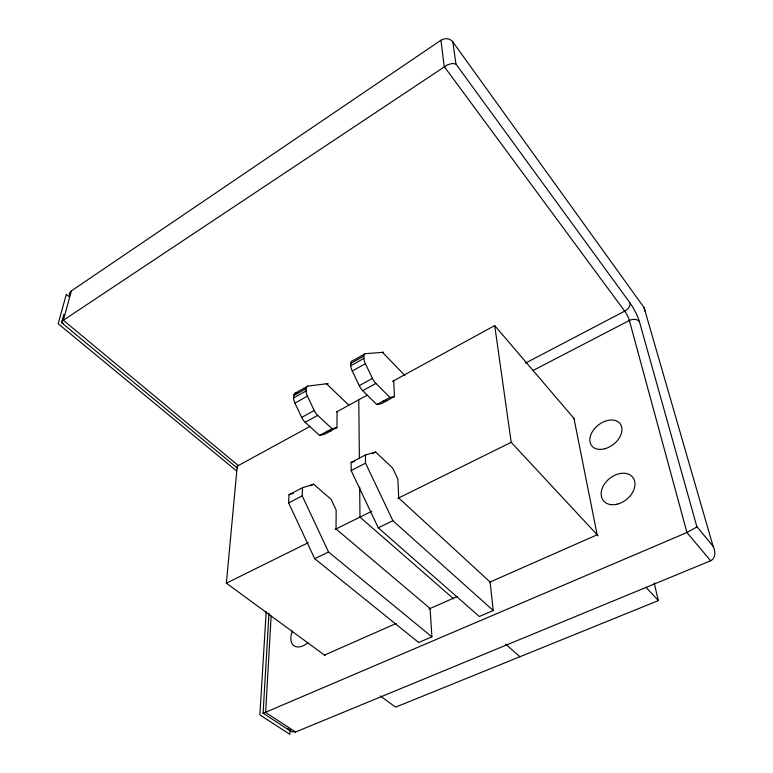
<?xml version="1.0" encoding="UTF-8"?>
<svg xmlns="http://www.w3.org/2000/svg" width="773" height="773" viewBox="0 0 773 773"><rect width="100%" height="100%" fill="white"/><g stroke="black" fill="none" stroke-linecap="round" stroke-linejoin="round"><path stroke-width="1.16" d="M644.972 311.152L644.054 307.548L452.852 41.955A8.619 8.001 -20.7 0 0 440.968 40.235L71.387 290.89A7.527 5.527 16.6 0 0 69.58 295.846M327.81 383.621L307.789 386.104L295.412 393.09A7.914 3.536 60.5 0 0 293.769 395.563L293.663 397.911A7.933 3.556 60.5 0 0 294.948 403.129L301.692 417.43A7.933 3.565 60.9 0 0 305.151 422.271L319.587 435.421L324.534 434.281L336.922 427.604L337.067 411.651M431.885 636.826L328.525 551.99L302.224 495.87L302.523 487.705L313.664 484.207L331.124 499.339L336.178 510.074L336.013 528.954L430.117 608.496L431.885 636.826L418.666 642.498L314.708 558.715L288.629 502.894L289.015 494.73L302.523 487.705M336.922 427.604L332.061 428.696L317.693 415.391A7.972 3.498 61 0 1 314.225 410.511L307.432 396.143A7.972 3.479 60.6 0 1 306.108 390.906L306.195 388.558A7.952 3.469 60.6 0 1 307.789 386.104M290.088 729.538L289.894 734.35L259.883 714.899L266.183 611.52M271.12 616.216L265.632 712.445L295.586 732.002L710.629 560.773C716.03 558.251 715.518 550.782 713.102 546.289L644.054 307.548M263.091 713.141L268.975 613.115M327.907 383.862L327.481 384.519M325.085 655.504L226.363 583.18L237.224 466.158L310.147 426.348M71.387 290.89L63.357 320.264L61.676 322.003L63.888 314.369M61.656 322.041L61.927 322.969L237.379 468.109M263.129 713.015L263.98 712.252M630.053 303.026A14.822 2.677 62.4 0 1 639.397 321.587L696.927 526.906L687.033 532.481L263.313 713.228M383.572 352.304L365.243 353.686L352.217 361.03A8.117 3.208 60.8 0 0 350.807 363.416L350.816 365.755A8.126 3.218 60.8 0 0 352.266 371.03L359.252 385.659A8.136 3.227 61.1 0 0 362.721 390.674L376.818 404.54L381.379 403.651L394.404 396.626L393.728 380.722M293.769 395.563L306.195 388.558M350.807 363.416L363.88 356.044A8.165 3.131 60.8 0 1 365.243 353.686M293.663 397.911L306.108 390.906M350.816 365.755L363.919 358.382L363.88 356.044M294.948 403.129L307.432 396.143M352.266 371.03L365.407 363.677A8.174 3.14 60.9 0 1 363.919 358.382M301.692 417.43L314.225 410.511M359.252 385.659L372.451 378.374A8.184 3.15 61.2 0 0 375.91 383.427L389.94 397.467L394.404 396.626M305.151 422.271L317.693 415.391M362.721 390.674L375.91 383.427M336.574 411.922L367.204 395.196M392.491 381.398L494.71 325.588L574.387 418.908M319.587 435.421L332.061 428.696M376.818 404.54L389.94 397.467M525.495 363.107L624.69 311.142A7.566 4.619 -35.7 0 0 630.053 303.006L455.915 64.004L452.369 63.483L447.548 64.748L63.357 320.264L238.528 465.733M351.135 462.409L365.416 454.978L375.62 452.031L392.636 468.042L397.892 479.047L398.684 497.957L490.111 582.021L493.242 610.506L479.328 616.477L378.268 527.814L351.164 470.583L351.135 462.409L354.614 461.384M310.591 485.802L313.664 484.207M372.605 453.596L375.62 452.031M533.138 370.441L629.377 320.466A7.585 5.517 -16.3 0 1 639.416 321.616M288.629 502.894L302.224 495.87M351.164 470.583L365.542 463.153L365.416 454.978M226.363 583.18L308.253 542.685M335.202 529.36L371.861 511.224M397.786 498.401L511.195 442.32L494.71 325.588M314.708 558.715L328.525 551.99M378.268 527.814L392.887 520.712L493.242 610.506M324.525 655.089L396.22 623.453M428.918 609.027L457.49 596.418M489.386 582.34L597.162 534.781L573.962 418.406M654.2 582.977L658.354 600.602L395.592 707.16L380.306 695.961M295.528 732.031L291.75 731.731L287.817 728.533M289.015 494.73L293.547 493.29M326.428 431.73L331.327 430.619M382.703 401.361L387.225 400.501M295.412 393.09L297.76 392.742M63.135 323.452L61.985 323.017M290.938 731.306L263.12 713.208M236.664 471.018L58.159 323.732L66.314 294.339L69.068 296.677M453.703 598.891L359.986 517.098L359.677 487.174M505.61 644.189L519.968 656.721M326.235 383.524L348.826 405.187M382.258 352.101L404.917 375.523M511.195 442.32L598.138 535.824M646.064 587.374L658.354 600.602M710.629 560.773L686.946 532.52L629.377 320.466A7.392 1.382 62.4 0 0 624.7 311.152L444.214 66.517L440.968 40.235M697.033 526.79L713.102 546.289M365.407 363.677L372.451 378.374M365.542 463.153L392.887 520.712M452.852 41.955L455.915 64.004M358.769 399.805L359.377 458.457M307.896 642.692A16.6 10.291 -54.3 0 1 293.798 645.61A16.6 10.291 -54.3 0 1 292.484 631.077M604.988 448.707A17.992 12.262 -38 0 0 620.217 423.826A17.992 12.262 -38 0 0 592.447 431.556A17.992 12.262 -38 0 0 604.988 448.707M617.25 504.16A18.784 13.489 -38.6 0 0 633.097 477.743A18.784 13.489 -38.6 0 0 603.829 485.009A18.784 13.489 -38.6 0 0 617.25 504.16"/></g></svg>
